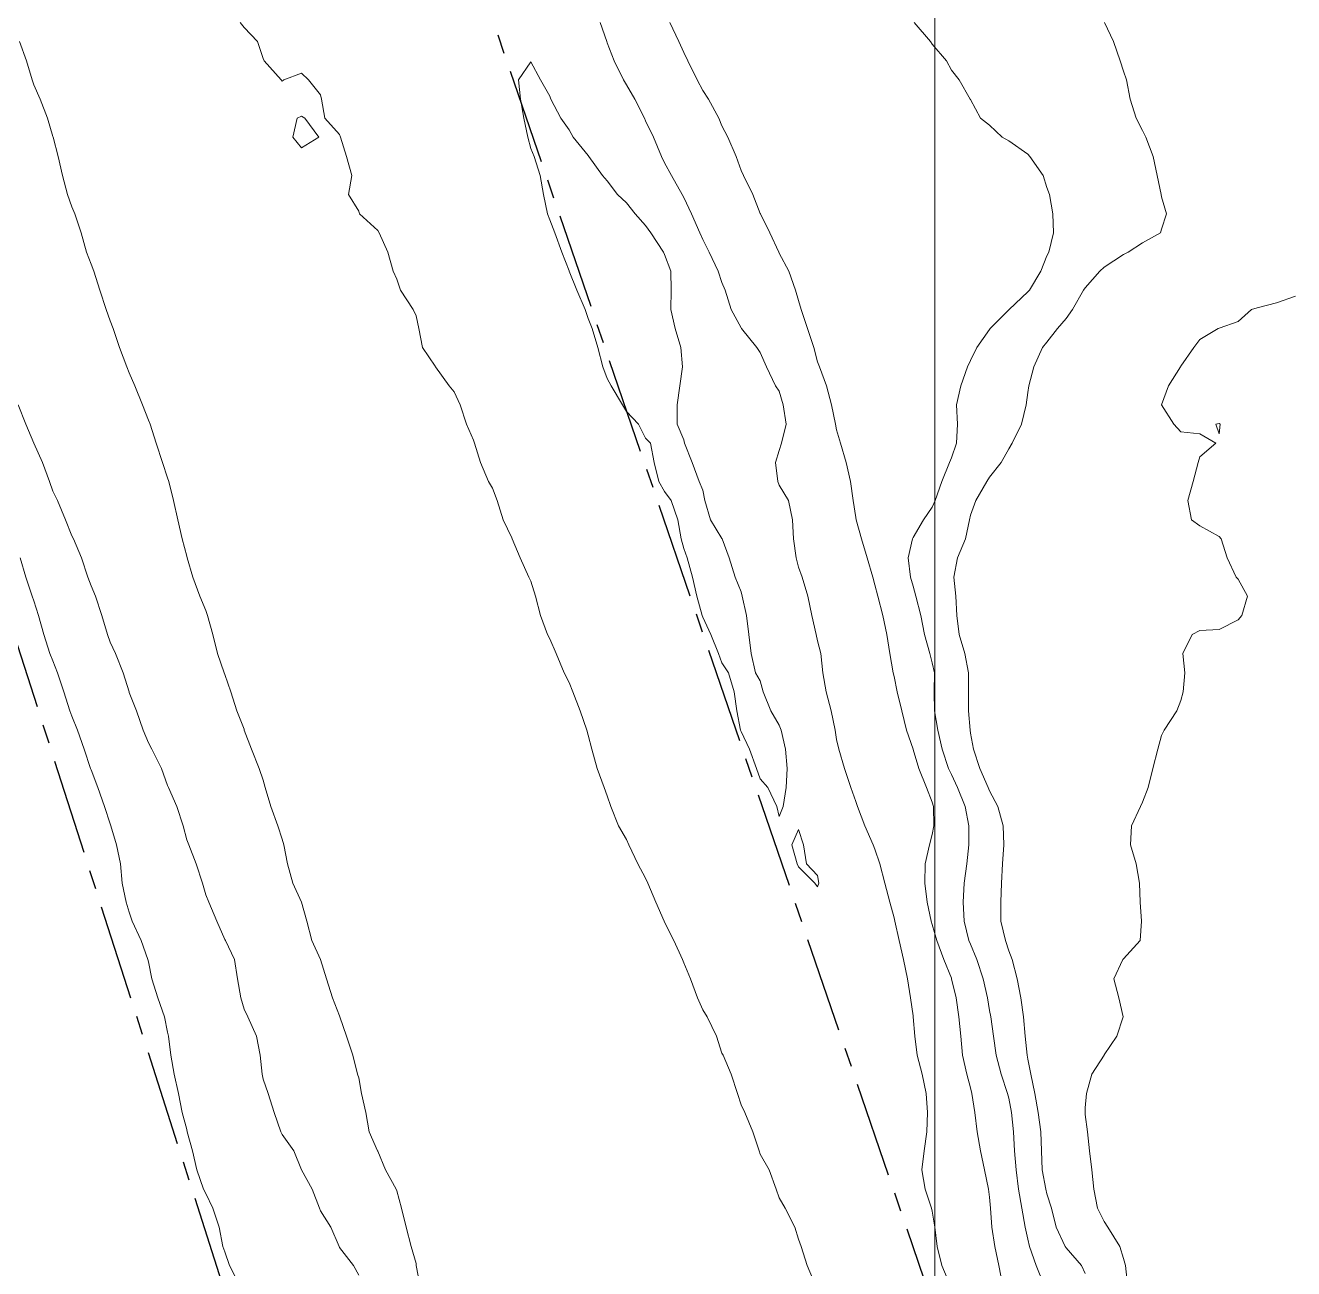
# Model space of a CAD drawing. Header units: centimetres. Extents: x 0 to 642158, y -847 to 649707.
# Drawn here: x 617243.03 to 617276.2, y 620598.67 to 620631.18 of the extents above; entities that cross this region are included whole.
import ezdxf

# ---------------------------------------------------------------- set-up
doc = ezdxf.new("R2010")
doc.units = ezdxf.units.CM
doc.header["$MEASUREMENT"] = 0
doc.linetypes.add('CENTERX2', pattern=[4, 2.5, -0.5, 0.5, -0.5])
doc.layers.add('MEV_grille', color=254, linetype='Continuous', lineweight=9)
doc.layers.add('WAL_topographie 0.5', color=253, linetype='Continuous', lineweight=20)
doc.layers.add('SPW_parcellaire cadastral', color=7, linetype='CENTERX2', lineweight=25, true_color=0xff0542)

# ---------------------------------------------------------------- blocks, each defined once
blk = doc.blocks.new('*U112')
at = {"layer": 'MEV_grille', "transparency": 33554687}
blk.add_lwpolyline([(0, 1825.476), (0, -1825.476)], dxfattribs=at)
blk = doc.blocks.new('*U113')
at = {"layer": 'MEV_grille', "color": 0, "linetype": 'ByBlock', "lineweight": -2, "transparency": 16777216}
blk.add_blockref('*U112', (1900, 0), dxfattribs=at)

msp = doc.modelspace()

# ---------------------------------------------------------------- linework, layer by layer
at = {"layer": 'SPW_parcellaire cadastral'}
for points in [[(617140.892, 620706.757), (617188.586, 620670.429), (617205.491, 620657.481), (617236.821, 620625.726), (617238.726, 620622.445), (617236.096, 620620.154), (617238.753, 620617.124), (617241.351, 620619.557), (617255.145, 620576.565), (617283.484, 620507.46), (617274.764, 620500.676), (617243.342, 620567.204), (617242.443, 620568.633), (617224.544, 620619.8), (617219.57, 620629.325), (617211.738, 620638.85), (617202.743, 620647.528), (617198.721, 620649.645), (617180.2, 620666.244), (617140.94, 620702.104)], [(617294.536, 620611.713), (617273.482, 620594.095), (617266.903, 620597.333), (617243.62, 620665.278), (617253.232, 620654.073), (617276.728, 620634.401), (617291.501, 620615.611), (617294.536, 620611.713)]]:
    msp.add_lwpolyline(points, dxfattribs=at)
at = {"layer": 'WAL_topographie 0.5'}
for points in [[(617248.646, 620631.25), (617248.75, 620631.119), (617249.104, 620630.75), (617249.25, 620630.312), (617249.274, 620630.25), (617249.721, 620629.75), (617249.75, 620629.714), (617249.792, 620629.75), (617250.25, 620629.927), (617250.44, 620629.75), (617250.75, 620629.359), (617250.776, 620629.25), (617250.865, 620628.75), (617251.25, 620628.321), (617251.271, 620628.25), (617251.43, 620627.75), (617251.569, 620627.25), (617251.486, 620626.75), (617251.75, 620626.318), (617251.769, 620626.25), (617252.25, 620625.815), (617252.287, 620625.75), (617252.515, 620625.25), (617252.647, 620624.75), (617252.75, 620624.536), (617252.841, 620624.25), (617253.174, 620623.75), (617253.25, 620623.583), (617253.323, 620623.25), (617253.421, 620622.75), (617253.75, 620622.263), (617253.756, 620622.25), (617254.113, 620621.75), (617254.25, 620621.59), (617254.403, 620621.25), (617254.573, 620620.75), (617254.75, 620620.327), (617254.775, 620620.25), (617254.931, 620619.75), (617255.146, 620619.25), (617255.25, 620619.073), (617255.368, 620618.75), (617255.531, 620618.25), (617255.75, 620617.778), (617255.762, 620617.75), (617255.971, 620617.25), (617256.201, 620616.75), (617256.25, 620616.641), (617256.373, 620616.25), (617256.5, 620615.75), (617256.689, 620615.25), (617256.75, 620615.137), (617256.91, 620614.75), (617257.125, 620614.25), (617257.25, 620613.998), (617257.352, 620613.75), (617257.538, 620613.25), (617257.712, 620612.75), (617257.75, 620612.62), (617257.847, 620612.25), (617257.987, 620611.75), (617258.168, 620611.25), (617258.25, 620611.034), (617258.345, 620610.75), (617258.544, 620610.25), (617258.75, 620609.888), (617258.816, 620609.75), (617259.054, 620609.25), (617259.25, 620608.878), (617259.314, 620608.75), (617259.521, 620608.25), (617259.737, 620607.75), (617259.75, 620607.725), (617259.992, 620607.25), (617260.215, 620606.75), (617260.25, 620606.661), (617260.427, 620606.25), (617260.61, 620605.75), (617260.75, 620605.436), (617260.863, 620605.25), (617261.105, 620604.75), (617261.25, 620604.306), (617261.278, 620604.25), (617261.491, 620603.75), (617261.658, 620603.25), (617261.75, 620602.953), (617261.851, 620602.75), (617262.056, 620602.25), (617262.219, 620601.75), (617262.25, 620601.663), (617262.481, 620601.25), (617262.671, 620600.75), (617262.75, 620600.517), (617262.902, 620600.25), (617263.159, 620599.75), (617263.25, 620599.44), (617263.322, 620599.25), (617263.477, 620598.75), (617263.69, 620598.25)], [(617258.066, 620631.25), (617258.238, 620630.75), (617258.25, 620630.715), (617258.434, 620630.25), (617258.675, 620629.75), (617258.75, 620629.62), (617258.972, 620629.25), (617259.222, 620628.75), (617259.25, 620628.683), (617259.456, 620628.25), (617259.669, 620627.75), (617259.75, 620627.585), (617259.934, 620627.25), (617260.208, 620626.75), (617260.25, 620626.672), (617260.452, 620626.25), (617260.673, 620625.75), (617260.75, 620625.579), (617260.916, 620625.25), (617261.155, 620624.75), (617261.25, 620624.455), (617261.332, 620624.25), (617261.488, 620623.75), (617261.75, 620623.265), (617261.759, 620623.25), (617262.163, 620622.75), (617262.25, 620622.625), (617262.417, 620622.25), (617262.653, 620621.75), (617262.75, 620621.608), (617262.849, 620621.25), (617262.927, 620620.75), (617262.809, 620620.25), (617262.75, 620620.064), (617262.65, 620619.75), (617262.712, 620619.25), (617262.75, 620619.15), (617262.988, 620618.75), (617263.093, 620618.25), (617263.12, 620617.75), (617263.194, 620617.25), (617263.25, 620617.006), (617263.348, 620616.75), (617263.497, 620616.25), (617263.601, 620615.75), (617263.715, 620615.25), (617263.75, 620615.08), (617263.832, 620614.75), (617263.887, 620614.25), (617263.974, 620613.75), (617264.108, 620613.25), (617264.211, 620612.75), (617264.25, 620612.5), (617264.303, 620612.25), (617264.451, 620611.75), (617264.622, 620611.25), (617264.75, 620610.885), (617264.797, 620610.75), (617264.99, 620610.25), (617265.205, 620609.75), (617265.25, 620609.638), (617265.378, 620609.25), (617265.511, 620608.75), (617265.641, 620608.25), (617265.75, 620607.842), (617265.771, 620607.75), (617265.886, 620607.25), (617265.998, 620606.75), (617266.102, 620606.25), (617266.179, 620605.75), (617266.25, 620605.28), (617266.254, 620605.25), (617266.295, 620604.75), (617266.352, 620604.25), (617266.484, 620603.75), (617266.587, 620603.25), (617266.622, 620602.75), (617266.61, 620602.25), (617266.537, 620601.75), (617266.478, 620601.25), (617266.562, 620600.75), (617266.733, 620600.25), (617266.75, 620600.172), (617266.82, 620599.75), (617266.881, 620599.25), (617267, 620598.75), (617267.209, 620598.25)], [(617259.887, 620631.25), (617260.124, 620630.75), (617260.25, 620630.464), (617260.357, 620630.25), (617260.602, 620629.75), (617260.75, 620629.473), (617260.901, 620629.25), (617261.164, 620628.75), (617261.25, 620628.547), (617261.407, 620628.25), (617261.618, 620627.75), (617261.75, 620627.383), (617261.816, 620627.25), (617262.056, 620626.75), (617262.25, 620626.257), (617262.254, 620626.25), (617262.498, 620625.75), (617262.734, 620625.25), (617262.75, 620625.218), (617262.996, 620624.75), (617263.174, 620624.25), (617263.25, 620623.978), (617263.325, 620623.75), (617263.491, 620623.25), (617263.649, 620622.75), (617263.75, 620622.378), (617263.799, 620622.25), (617263.982, 620621.75), (617264.112, 620621.25), (617264.217, 620620.75), (617264.25, 620620.599), (617264.353, 620620.25), (617264.495, 620619.75), (617264.611, 620619.25), (617264.685, 620618.75), (617264.75, 620618.312), (617264.762, 620618.25), (617264.897, 620617.75), (617265.049, 620617.25), (617265.194, 620616.75), (617265.25, 620616.551), (617265.331, 620616.25), (617265.458, 620615.75), (617265.563, 620615.25), (617265.644, 620614.75), (617265.725, 620614.25), (617265.75, 620614.155), (617265.834, 620613.75), (617265.952, 620613.25), (617266.079, 620612.75), (617266.248, 620612.25), (617266.25, 620612.246), (617266.401, 620611.75), (617266.603, 620611.25), (617266.75, 620610.868), (617266.783, 620610.75), (617266.793, 620610.25), (617266.75, 620610.017), (617266.679, 620609.75), (617266.564, 620609.25), (617266.556, 620608.75), (617266.618, 620608.25), (617266.724, 620607.75), (617266.75, 620607.665), (617266.87, 620607.25), (617267.054, 620606.75), (617267.25, 620606.264), (617267.255, 620606.25), (617267.378, 620605.75), (617267.448, 620605.25), (617267.494, 620604.75), (617267.543, 620604.25), (617267.653, 620603.75), (617267.75, 620603.393), (617267.788, 620603.25), (617267.866, 620602.75), (617267.923, 620602.25), (617268.009, 620601.75), (617268.117, 620601.25), (617268.224, 620600.75), (617268.25, 620600.541), (617268.277, 620600.25), (617268.312, 620599.75), (617268.387, 620599.25), (617268.49, 620598.75), (617268.586, 620598.25)], [(617266.276, 620631.25), (617266.706, 620630.75), (617266.75, 620630.683), (617267.121, 620630.25), (617267.25, 620630.007), (617267.457, 620629.75), (617267.74, 620629.25), (617267.75, 620629.238), (617268.016, 620628.75), (617268.25, 620628.562), (617268.58, 620628.25), (617268.75, 620628.153), (617269.25, 620627.811), (617269.303, 620627.75), (617269.647, 620627.25), (617269.75, 620626.935), (617269.817, 620626.75), (617269.908, 620626.25), (617269.925, 620625.75), (617269.798, 620625.25), (617269.75, 620625.152), (617269.588, 620624.75), (617269.291, 620624.25), (617269.25, 620624.206), (617268.759, 620623.75), (617268.75, 620623.742), (617268.269, 620623.25), (617268.25, 620623.224), (617267.912, 620622.75), (617267.75, 620622.41), (617267.675, 620622.25), (617267.494, 620621.75), (617267.386, 620621.25), (617267.414, 620620.75), (617267.384, 620620.25), (617267.25, 620619.865), (617267.205, 620619.75), (617267.004, 620619.25), (617266.83, 620618.75), (617266.75, 620618.582), (617266.517, 620618.25), (617266.25, 620617.783), (617266.232, 620617.75), (617266.124, 620617.25), (617266.18, 620616.75), (617266.25, 620616.511), (617266.324, 620616.25), (617266.453, 620615.75), (617266.544, 620615.25), (617266.69, 620614.75), (617266.75, 620614.505), (617266.805, 620614.25), (617266.798, 620613.75), (617266.813, 620613.25), (617266.893, 620612.75), (617267.01, 620612.25), (617267.179, 620611.75), (617267.25, 620611.59), (617267.407, 620611.25), (617267.609, 620610.75), (617267.711, 620610.25), (617267.709, 620609.75), (617267.652, 620609.25), (617267.585, 620608.75), (617267.556, 620608.25), (617267.586, 620607.75), (617267.71, 620607.25), (617267.75, 620607.152), (617267.913, 620606.75), (617268.084, 620606.25), (617268.194, 620605.75), (617268.25, 620605.419), (617268.279, 620605.25), (617268.348, 620604.75), (617268.418, 620604.25), (617268.549, 620603.75), (617268.721, 620603.25), (617268.75, 620603.128), (617268.826, 620602.75), (617268.875, 620602.25), (617268.905, 620601.75), (617268.941, 620601.25), (617269.004, 620600.75), (617269.092, 620600.25), (617269.182, 620599.75), (617269.25, 620599.44), (617269.293, 620599.25), (617269.47, 620598.75), (617269.671, 620598.25)], [(617271.256, 620631.25), (617271.487, 620630.75), (617271.668, 620630.25), (617271.75, 620629.982), (617271.826, 620629.75), (617271.93, 620629.25), (617272.087, 620628.75), (617272.25, 620628.427), (617272.335, 620628.25), (617272.526, 620627.75), (617272.634, 620627.25), (617272.738, 620626.75), (617272.75, 620626.696), (617272.873, 620626.25), (617272.75, 620625.847), (617272.719, 620625.75), (617272.25, 620625.487), (617271.876, 620625.25), (617271.75, 620625.184), (617271.25, 620624.852), (617271.132, 620624.75), (617270.75, 620624.317), (617270.704, 620624.25), (617270.42, 620623.75), (617270.25, 620623.507), (617270.022, 620623.25), (617269.75, 620622.891), (617269.636, 620622.75), (617269.41, 620622.25), (617269.276, 620621.75), (617269.25, 620621.576), (617269.21, 620621.25), (617269.08, 620620.75), (617268.841, 620620.25), (617268.75, 620620.103), (617268.554, 620619.75), (617268.25, 620619.365), (617268.176, 620619.25), (617267.887, 620618.75), (617267.75, 620618.369), (617267.72, 620618.25), (617267.616, 620617.75), (617267.413, 620617.25), (617267.318, 620616.75), (617267.365, 620616.25), (617267.397, 620615.75), (617267.451, 620615.25), (617267.599, 620614.75), (617267.698, 620614.25), (617267.7, 620613.75), (617267.696, 620613.25), (617267.738, 620612.75), (617267.75, 620612.672), (617267.832, 620612.25), (617267.996, 620611.75), (617268.211, 620611.25), (617268.25, 620611.162), (617268.465, 620610.75), (617268.609, 620610.25), (617268.622, 620609.75), (617268.584, 620609.25), (617268.562, 620608.75), (617268.54, 620608.25), (617268.547, 620607.75), (617268.664, 620607.25), (617268.75, 620606.979), (617268.838, 620606.75), (617268.969, 620606.25), (617269.066, 620605.75), (617269.138, 620605.25), (617269.184, 620604.75), (617269.232, 620604.25), (617269.25, 620604.145), (617269.324, 620603.75), (617269.429, 620603.25), (617269.522, 620602.75), (617269.587, 620602.25), (617269.603, 620601.75), (617269.625, 620601.25), (617269.718, 620600.75), (617269.75, 620600.627), (617269.866, 620600.25), (617269.992, 620599.75), (617270.222, 620599.25), (617270.25, 620599.21), (617270.652, 620598.75), (617270.75, 620598.545)], [(617253.346, 620598.25), (617253.256, 620598.75), (617253.25, 620598.803), (617253.125, 620599.25), (617252.995, 620599.75), (617252.868, 620600.25), (617252.75, 620600.707), (617252.728, 620600.75), (617252.448, 620601.25), (617252.25, 620601.738), (617252.239, 620601.75), (617252.025, 620602.25), (617251.933, 620602.75), (617251.823, 620603.25), (617251.75, 620603.657), (617251.717, 620603.75), (617251.596, 620604.25), (617251.426, 620604.75), (617251.26, 620605.25), (617251.25, 620605.283), (617251.062, 620605.75), (617250.909, 620606.25), (617250.75, 620606.75), (617250.75, 620606.75), (617250.522, 620607.25), (617250.396, 620607.75), (617250.25, 620608.25), (617250.25, 620608.25), (617250.023, 620608.75), (617249.887, 620609.25), (617249.787, 620609.75), (617249.75, 620609.899), (617249.63, 620610.25), (617249.452, 620610.75), (617249.304, 620611.25), (617249.25, 620611.444), (617249.144, 620611.75), (617248.946, 620612.25), (617248.757, 620612.75), (617248.75, 620612.77), (617248.559, 620613.25), (617248.403, 620613.75), (617248.25, 620614.2), (617248.23, 620614.25), (617248.057, 620614.75), (617247.934, 620615.25), (617247.799, 620615.75), (617247.75, 620615.873), (617247.59, 620616.25), (617247.41, 620616.75), (617247.262, 620617.25), (617247.25, 620617.3), (617247.128, 620617.75), (617247.022, 620618.25), (617246.909, 620618.75), (617246.785, 620619.25), (617246.75, 620619.342), (617246.616, 620619.75), (617246.454, 620620.25), (617246.295, 620620.75), (617246.25, 620620.856), (617246.095, 620621.25), (617245.895, 620621.75), (617245.75, 620622.087), (617245.685, 620622.25), (617245.497, 620622.75), (617245.33, 620623.25), (617245.25, 620623.447), (617245.143, 620623.75), (617244.975, 620624.25), (617244.821, 620624.75), (617244.75, 620624.935), (617244.631, 620625.25), (617244.487, 620625.75), (617244.329, 620626.25), (617244.25, 620626.43), (617244.137, 620626.75), (617244.004, 620627.25), (617243.887, 620627.75), (617243.757, 620628.25), (617243.75, 620628.266), (617243.613, 620628.75), (617243.416, 620629.25), (617243.25, 620629.625), (617243.207, 620629.75), (617243.064, 620630.25), (617242.881, 620630.75)], [(617262.848, 620610.75), (617262.75, 620610.488), (617262.689, 620610.75), (617262.45, 620611.25), (617262.25, 620611.478), (617262.155, 620611.75), (617261.966, 620612.25), (617261.75, 620612.712), (617261.738, 620612.75), (617261.637, 620613.25), (617261.566, 620613.75), (617261.421, 620614.25), (617261.25, 620614.511), (617261.157, 620614.75), (617260.957, 620615.25), (617260.75, 620615.705), (617260.735, 620615.75), (617260.596, 620616.25), (617260.477, 620616.75), (617260.338, 620617.25), (617260.25, 620617.5), (617260.185, 620617.75), (617260.099, 620618.25), (617259.92, 620618.75), (617259.75, 620618.984), (617259.602, 620619.25), (617259.477, 620619.75), (617259.38, 620620.25), (617259.25, 620620.38), (617259.065, 620620.75), (617258.75, 620621.076), (617258.649, 620621.25), (617258.352, 620621.75), (617258.25, 620621.945), (617258.133, 620622.25), (617258.002, 620622.75), (617257.858, 620623.25), (617257.75, 620623.51), (617257.668, 620623.75), (617257.458, 620624.25), (617257.252, 620624.75), (617257.25, 620624.754), (617257.06, 620625.25), (617256.877, 620625.75), (617256.75, 620626.09), (617256.688, 620626.25), (617256.58, 620626.75), (617256.495, 620627.25), (617256.339, 620627.75), (617256.25, 620627.954), (617256.169, 620628.25), (617256.07, 620628.75), (617255.982, 620629.25), (617255.927, 620629.75), (617256.25, 620630.226), (617256.506, 620629.75), (617256.75, 620629.328), (617256.778, 620629.25), (617257.033, 620628.75), (617257.25, 620628.442), (617257.357, 620628.25), (617257.75, 620627.776), (617257.764, 620627.75), (617258.122, 620627.25), (617258.25, 620627.107), (617258.518, 620626.75), (617258.75, 620626.533), (617258.984, 620626.25), (617259.25, 620625.944), (617259.392, 620625.75), (617259.724, 620625.25), (617259.75, 620625.187), (617259.91, 620624.75), (617259.925, 620624.25), (617259.909, 620623.75), (617260.028, 620623.25), (617260.175, 620622.75), (617260.216, 620622.25), (617260.149, 620621.75), (617260.079, 620621.25), (617260.081, 620620.75), (617260.25, 620620.336), (617260.274, 620620.25), (617260.474, 620619.75), (617260.657, 620619.25), (617260.75, 620619.024), (617260.801, 620618.75), (617260.949, 620618.25), (617261.25, 620617.762), (617261.255, 620617.75), (617261.436, 620617.25), (617261.596, 620616.75), (617261.75, 620616.364), (617261.781, 620616.25), (617261.891, 620615.75), (617261.954, 620615.25), (617262.014, 620614.75), (617262.129, 620614.25), (617262.25, 620614.038), (617262.324, 620613.75), (617262.529, 620613.25), (617262.75, 620612.876), (617262.797, 620612.75), (617262.911, 620612.25), (617262.954, 620611.75), (617262.929, 620611.25), (617262.848, 620610.75)], [(617250.25, 620627.972), (617250.704, 620628.25), (617250.341, 620628.75), (617250.25, 620628.803), (617250.139, 620628.75), (617250.023, 620628.25), (617250.25, 620627.972)], [(617276.25, 620624.094), (617275.75, 620623.919), (617275.25, 620623.789), (617275.096, 620623.75), (617274.75, 620623.429), (617274.25, 620623.259), (617274.226, 620623.25), (617273.75, 620622.964), (617273.59, 620622.75), (617273.25, 620622.265), (617273.239, 620622.25), (617272.931, 620621.75), (617272.75, 620621.25), (617273.071, 620620.75), (617273.25, 620620.55), (617273.75, 620620.5), (617274.167, 620620.25), (617273.75, 620619.893), (617273.708, 620619.75), (617273.577, 620619.25), (617273.437, 620618.75), (617273.531, 620618.25), (617273.75, 620618.091), (617274.25, 620617.813), (617274.302, 620617.75), (617274.464, 620617.25), (617274.7, 620616.75), (617274.75, 620616.697), (617274.993, 620616.25), (617274.845, 620615.75), (617274.75, 620615.632), (617274.25, 620615.383), (617273.75, 620615.35), (617273.55, 620615.25), (617273.308, 620614.75), (617273.358, 620614.25), (617273.31, 620613.75), (617273.25, 620613.523), (617273.146, 620613.25), (617272.817, 620612.75), (617272.75, 620612.607), (617272.65, 620612.25), (617272.521, 620611.75), (617272.394, 620611.25), (617272.25, 620610.868), (617272.193, 620610.75), (617271.96, 620610.25), (617271.935, 620609.75), (617272.083, 620609.25), (617272.172, 620608.75), (617272.19, 620608.25), (617272.226, 620607.75), (617272.191, 620607.25), (617271.75, 620606.766), (617271.737, 620606.75), (617271.496, 620606.25), (617271.632, 620605.75), (617271.746, 620605.25), (617271.579, 620604.75), (617271.25, 620604.256), (617271.244, 620604.25), (617270.921, 620603.75), (617270.782, 620603.25), (617270.75, 620602.875), (617270.747, 620602.75), (617270.75, 620602.7), (617270.808, 620602.25), (617270.865, 620601.75), (617270.926, 620601.25), (617270.973, 620600.75), (617271.072, 620600.25), (617271.25, 620599.898), (617271.344, 620599.75), (617271.654, 620599.25), (617271.75, 620598.938), (617271.802, 620598.75), (617271.853, 620598.25)], [(617242.842, 620621.25), (617243.044, 620620.75), (617243.25, 620620.25), (617243.25, 620620.25), (617243.482, 620619.75), (617243.663, 620619.25), (617243.75, 620619), (617243.868, 620618.75), (617244.083, 620618.25), (617244.25, 620617.833), (617244.294, 620617.75), (617244.499, 620617.25), (617244.669, 620616.75), (617244.75, 620616.52), (617244.867, 620616.25), (617245.035, 620615.75), (617245.18, 620615.25), (617245.25, 620615.048), (617245.389, 620614.75), (617245.586, 620614.25), (617245.743, 620613.75), (617245.75, 620613.73), (617245.936, 620613.25), (617246.108, 620612.75), (617246.25, 620612.415), (617246.341, 620612.25), (617246.592, 620611.75), (617246.75, 620611.301), (617246.774, 620611.25), (617246.991, 620610.75), (617247.155, 620610.25), (617247.25, 620609.883), (617247.307, 620609.75), (617247.501, 620609.25), (617247.662, 620608.75), (617247.75, 620608.44), (617247.831, 620608.25), (617248.039, 620607.75), (617248.25, 620607.276), (617248.269, 620607.25), (617248.502, 620606.75), (617248.578, 620606.25), (617248.663, 620605.75), (617248.75, 620605.453), (617248.854, 620605.25), (617249.077, 620604.75), (617249.171, 620604.25), (617249.225, 620603.75), (617249.25, 620603.625), (617249.382, 620603.25), (617249.537, 620602.75), (617249.716, 620602.25), (617249.75, 620602.174), (617250.052, 620601.75), (617250.25, 620601.25), (617250.25, 620601.25), (617250.534, 620600.75), (617250.722, 620600.25), (617250.75, 620600.181), (617251.018, 620599.75), (617251.24, 620599.25), (617251.25, 620599.221), (617251.609, 620598.75), (617251.75, 620598.5)], [(617274.283, 620620.75), (617274.25, 620620.5), (617274.167, 620620.75), (617274.25, 620620.767), (617274.283, 620620.75)], [(617242.898, 620617.25), (617243.047, 620616.75), (617243.211, 620616.25), (617243.25, 620616.131), (617243.371, 620615.75), (617243.514, 620615.25), (617243.675, 620614.75), (617243.75, 620614.56), (617243.87, 620614.25), (617244.033, 620613.75), (617244.198, 620613.25), (617244.25, 620613.116), (617244.395, 620612.75), (617244.572, 620612.25), (617244.735, 620611.75), (617244.75, 620611.708), (617244.93, 620611.25), (617245.104, 620610.75), (617245.25, 620610.299), (617245.266, 620610.25), (617245.415, 620609.75), (617245.517, 620609.25), (617245.563, 620608.75), (617245.67, 620608.25), (617245.75, 620607.986), (617245.821, 620607.75), (617246.061, 620607.25), (617246.237, 620606.75), (617246.25, 620606.693), (617246.342, 620606.25), (617246.5, 620605.75), (617246.668, 620605.25), (617246.75, 620604.853), (617246.772, 620604.75), (617246.836, 620604.25), (617246.925, 620603.75), (617247.04, 620603.25), (617247.131, 620602.75), (617247.25, 620602.308), (617247.263, 620602.25), (617247.404, 620601.75), (617247.513, 620601.25), (617247.687, 620600.75), (617247.75, 620600.632), (617247.934, 620600.25), (617248.102, 620599.75), (617248.194, 620599.25), (617248.25, 620599.11), (617248.367, 620598.75), (617248.62, 620598.25)], [(617263.787, 620608.75), (617263.75, 620608.65), (617263.679, 620608.75), (617263.25, 620609.171), (617263.215, 620609.25), (617263.079, 620609.75), (617263.25, 620610.15), (617263.379, 620609.75), (617263.464, 620609.25), (617263.75, 620608.95), (617263.787, 620608.75)]]:
    msp.add_lwpolyline(points, dxfattribs=at)

# ---------------------------------------------------------------- block references
at = {"layer": 'MEV_grille', "transparency": 33554687}
msp.add_blockref('*U113', (615366.814, 620593.644), dxfattribs=at)

doc.saveas('drawing.dxf')
